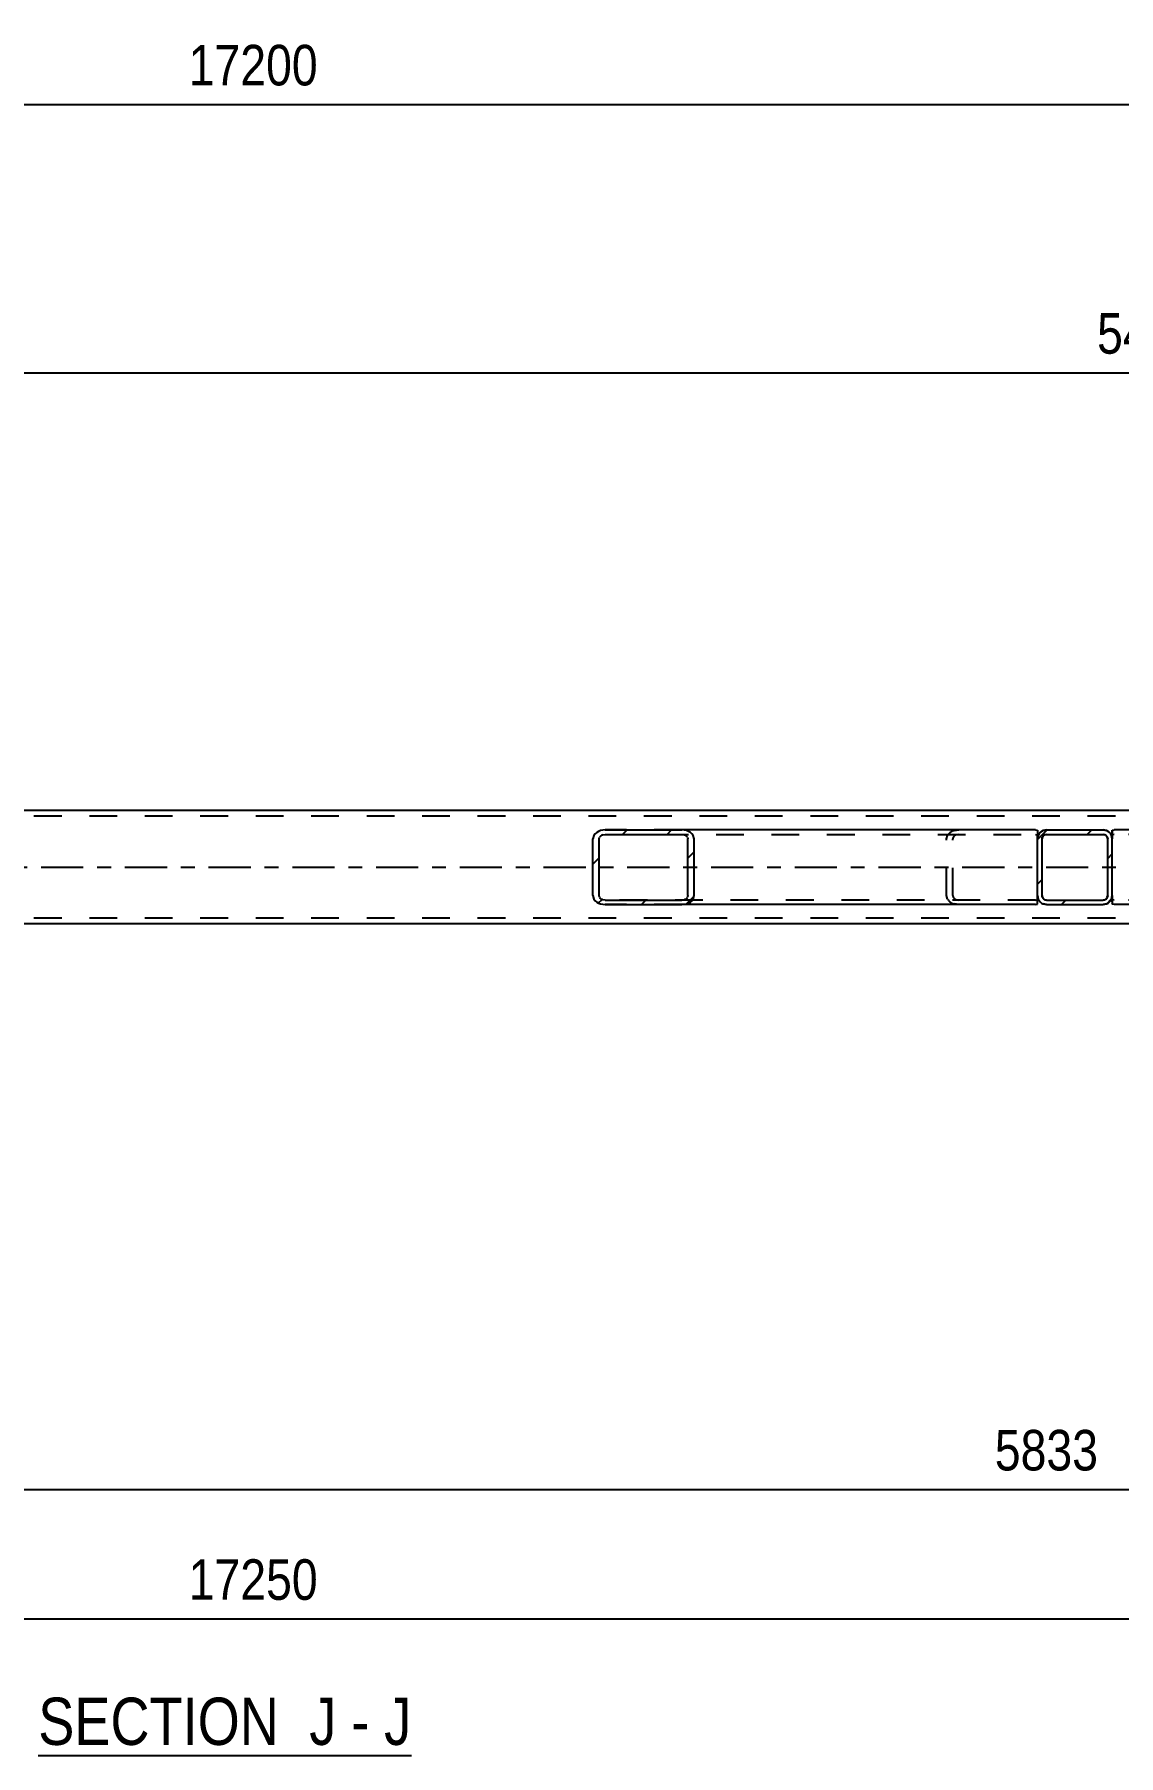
# Model space of a CAD drawing. Header units: millimetres. Extents: x -81 to 760, y -449 to 145.
# Drawn here: x 259 to 335.6, y -305.6 to -184 of the extents above; entities that cross this region are included whole.
import ezdxf

# ---------------------------------------------------------------- set-up
doc = ezdxf.new("R2010")
doc.units = ezdxf.units.MM
doc.linetypes.add('DXK_LINE_DOT2', pattern=[3.9198, 1.9599, -1.9599])
doc.linetypes.add('DXK_LINE_DOT3', pattern=[5.9187, 2.979, -0.9799, 0.9799, -0.9799])
doc.styles.add('Arial Narrow', font='ARIALN.TTF', dxfattribs={"height": 0.2})

# ---------------------------------------------------------------- blocks, each defined once
blk = doc.blocks.new('Unknown-122571161-21 - 1376')
at = {"color": 6, "linetype": 'Continuous'}
blk.add_line((259.27, -305.61), (285.64, -305.61), dxfattribs=at)
at = {"color": 0, "linetype": 'Continuous'}
for points in [[(277.38, -304.86), (277.38, -301.36), (259.27, -301.36), (259.27, -304.86)], [(280.35, -304.86), (280.35, -301.36), (278.43, -301.36), (278.43, -304.86)], [(282.67, -304.86), (282.67, -301.36), (281.4, -301.36), (281.4, -304.86)], [(285.64, -304.86), (285.64, -301.36), (283.72, -301.36), (283.72, -304.86)]]:
    blk.add_wipeout(points, dxfattribs=at)
at = {"color": 7, "linetype": 'Continuous', "style": 'Arial Narrow'}
for s, p in [('SECTION ', (259.27, -304.86)), ('J', (278.43, -304.86)), ('J', (283.72, -304.86)), ('-', (281.4, -304.86))]:
    blk.add_text(s, height=3.34, dxfattribs=at).set_placement(p)
blk = doc.blocks.new('Part-122571161-1408 - 1376')
at = {"linetype": 'Continuous'}
h = blk.add_hatch(dxfattribs=at)
h.set_pattern_fill('', scale=0.7, style=0, pattern_type=0)
h.set_pattern_definition([(45, (305.0924, -245.4517), (-1.57154, 1.57154), [])])
h.paths.add_polyline_path([(304.76, -245.5), (305.09, -245.45), (305.37, -245.31), (305.56, -245.11), (305.63, -244.86), (305.63, -240.86), (305.56, -240.62), (305.37, -240.41), (305.09, -240.27), (304.76, -240.22), (299.34, -240.22), (299.01, -240.27), (298.73, -240.41), (298.54, -240.62), (298.47, -240.86), (298.47, -244.86), (298.54, -245.11), (298.73, -245.31), (299.01, -245.45), (299.34, -245.5)])
h.paths.add_polyline_path([(299.17, -245.16), (299.03, -245.09), (298.94, -244.98), (298.91, -244.86), (298.91, -240.86), (298.94, -240.74), (299.03, -240.63), (299.17, -240.56), (299.34, -240.54), (304.76, -240.54), (304.93, -240.56), (305.07, -240.63), (305.16, -240.74), (305.19, -240.86), (305.19, -244.86), (305.16, -244.98), (305.07, -245.09), (304.93, -245.16), (304.76, -245.18), (299.34, -245.18)])
at = {"color": 2, "linetype": 'Continuous'}
for p, q in [((298.54, -240.62), (298.47, -240.86)), ((299.34, -240.22), (299.01, -240.27)), ((299.17, -240.56), (299.34, -240.54)), ((299.34, -240.22), (304.76, -240.22)), ((299.34, -240.54), (304.76, -240.54)), ((329.76, -240.22), (304.76, -240.22)), ((305.09, -240.27), (304.76, -240.22)), ((304.76, -240.54), (304.93, -240.56)), ((305.63, -240.86), (305.56, -240.62)), ((329.76, -240.22), (329.9, -240.24)), ((329.9, -240.24), (329.9, -240.27)), ((329.9, -240.27), (329.9, -240.41)), ((329.9, -240.41), (329.9, -240.86)), ((298.47, -244.86), (298.47, -240.86)), ((298.91, -240.86), (298.94, -240.74)), ((298.91, -244.86), (298.91, -240.86)), ((305.16, -240.74), (305.19, -240.86)), ((305.19, -244.86), (305.19, -240.86)), ((305.63, -244.86), (305.63, -240.86)), ((298.47, -244.86), (298.54, -245.11)), ((298.94, -244.98), (298.91, -244.86)), ((299.01, -245.45), (299.34, -245.5)), ((299.34, -245.18), (299.17, -245.16)), ((299.34, -245.18), (304.76, -245.18)), ((299.34, -245.5), (304.76, -245.5)), ((304.93, -245.16), (304.76, -245.18)), ((304.76, -245.5), (305.09, -245.45)), ((329.76, -245.5), (304.76, -245.5)), ((305.19, -244.86), (305.16, -244.98)), ((305.56, -245.11), (305.63, -244.86)), ((329.76, -245.5), (329.9, -245.48)), ((329.9, -245.48), (329.9, -244.86))]:
    blk.add_line(p, q, dxfattribs=at)
at = {"color": 7, "linetype": 'DXK_LINE_DOT2'}
for p, q in [((304.76, -240.22), (299.34, -240.22)), ((299.34, -240.54), (329.76, -240.54)), ((323.47, -240.86), (323.54, -240.62)), ((324.01, -240.27), (324.34, -240.22)), ((324.34, -240.54), (324.18, -240.56)), ((329.76, -240.54), (329.9, -240.56)), ((329.9, -240.41), (329.9, -240.56)), ((329.9, -244.86), (329.9, -240.62)), ((323.47, -244.86), (323.47, -240.86)), ((323.94, -240.74), (323.91, -240.86)), ((323.91, -244.86), (323.91, -240.86)), ((329.76, -245.18), (299.34, -245.18)), ((304.76, -245.5), (299.34, -245.5)), ((323.54, -245.11), (323.47, -244.86)), ((323.91, -244.86), (323.94, -244.98)), ((324.34, -245.5), (324.01, -245.45)), ((324.18, -245.16), (324.34, -245.18)), ((329.76, -245.18), (329.9, -245.16))]:
    blk.add_line(p, q, dxfattribs=at)
at = {"color": 2, "linetype": 'Continuous'}
for centre, radius, start, end in [((299.21, -241.04), 0.792, 104.8339, 148.022), ((299.28, -240.95), 0.396, 104.8339, 148.022), ((304.83, -240.95), 0.396, 31.978, 75.1661), ((304.89, -241.04), 0.792, 31.978, 75.1661), ((299.21, -244.69), 0.792, 211.978, 255.1661), ((299.28, -244.77), 0.396, 211.978, 255.1661), ((304.83, -244.77), 0.396, 284.8339, 328.022), ((304.89, -244.69), 0.792, 284.8339, 328.022)]:
    blk.add_arc(centre, radius, start, end, dxfattribs=at)
at = {"color": 7, "linetype": 'DXK_LINE_DOT2'}
for centre, radius, start, end in [((324.21, -241.04), 0.792, 104.8339, 148.022), ((324.28, -240.95), 0.396, 104.8339, 148.022), ((324.21, -244.69), 0.792, 211.978, 255.1661), ((324.28, -244.77), 0.396, 211.978, 255.1661)]:
    blk.add_arc(centre, radius, start, end, dxfattribs=at)
blk = doc.blocks.new('Part-122571161-1412 - 1376')
at = {"linetype": 'Continuous'}
h = blk.add_hatch(dxfattribs=at)
h.set_pattern_fill('', scale=0.7, style=0, pattern_type=0)
h.set_pattern_definition([(45, (366.0669, -245.4517), (-1.57154, 1.57154), [])])
h.paths.add_polyline_path([(365.74, -245.5), (366.07, -245.45), (366.35, -245.31), (366.54, -245.11), (366.6, -244.86), (366.6, -240.86), (366.54, -240.62), (366.35, -240.41), (366.07, -240.27), (365.74, -240.22), (360.32, -240.22), (359.98, -240.27), (359.7, -240.41), (359.51, -240.62), (359.45, -240.86), (359.45, -244.86), (359.51, -245.11), (359.7, -245.31), (359.98, -245.45), (360.32, -245.5)])
h.paths.add_polyline_path([(360.15, -245.16), (360.01, -245.09), (359.91, -244.98), (359.88, -244.86), (359.88, -240.86), (359.91, -240.74), (360.01, -240.63), (360.15, -240.56), (360.32, -240.54), (365.74, -240.54), (365.9, -240.56), (366.04, -240.63), (366.14, -240.74), (366.17, -240.86), (366.17, -244.86), (366.14, -244.98), (366.04, -245.09), (365.9, -245.16), (365.74, -245.18), (360.32, -245.18)])
at = {"color": 2, "linetype": 'Continuous'}
for p, q in [((335.18, -240.24), (335.31, -240.22)), ((335.18, -240.24), (335.18, -240.86)), ((360.32, -240.22), (335.31, -240.22)), ((359.51, -240.62), (359.45, -240.86)), ((360.32, -240.22), (359.98, -240.27)), ((360.15, -240.56), (360.32, -240.54)), ((360.32, -240.22), (365.74, -240.22)), ((360.32, -240.54), (365.74, -240.54)), ((366.07, -240.27), (365.74, -240.22)), ((365.74, -240.54), (365.9, -240.56)), ((366.6, -240.86), (366.54, -240.62)), ((359.45, -244.86), (359.45, -240.86)), ((359.88, -240.86), (359.91, -240.74)), ((359.88, -244.86), (359.88, -240.86)), ((366.14, -240.74), (366.17, -240.86)), ((366.17, -244.86), (366.17, -240.86)), ((366.6, -244.86), (366.6, -240.86)), ((335.18, -244.86), (335.18, -245.31)), ((335.18, -245.31), (335.18, -245.45)), ((335.18, -245.48), (335.18, -245.45)), ((335.31, -245.5), (335.18, -245.48)), ((360.32, -245.5), (335.31, -245.5)), ((359.45, -244.86), (359.51, -245.11)), ((359.91, -244.98), (359.88, -244.86)), ((359.98, -245.45), (360.32, -245.5)), ((360.32, -245.18), (360.15, -245.16)), ((360.32, -245.18), (365.74, -245.18)), ((360.32, -245.5), (365.74, -245.5)), ((365.9, -245.16), (365.74, -245.18)), ((365.74, -245.5), (366.07, -245.45)), ((366.17, -244.86), (366.14, -244.98)), ((366.54, -245.11), (366.6, -244.86))]:
    blk.add_line(p, q, dxfattribs=at)
at = {"color": 7, "linetype": 'DXK_LINE_DOT2'}
for p, q in [((335.18, -240.56), (335.18, -240.24)), ((335.31, -240.54), (335.18, -240.56)), ((365.74, -240.54), (335.31, -240.54)), ((340.73, -240.22), (341.07, -240.27)), ((340.9, -240.56), (340.73, -240.54)), ((341.53, -240.62), (341.6, -240.86)), ((365.74, -240.22), (360.32, -240.22)), ((335.18, -245.31), (335.18, -240.86)), ((341.17, -240.86), (341.13, -240.74)), ((341.17, -244.86), (341.17, -240.86)), ((341.6, -244.86), (341.6, -240.86)), ((335.31, -245.18), (335.18, -245.16)), ((365.74, -245.18), (335.31, -245.18)), ((340.73, -245.18), (340.9, -245.16)), ((341.07, -245.45), (340.73, -245.5)), ((341.13, -244.98), (341.17, -244.86)), ((341.6, -244.86), (341.53, -245.11)), ((365.74, -245.5), (360.32, -245.5))]:
    blk.add_line(p, q, dxfattribs=at)
for centre, radius, start, end in [((340.8, -240.95), 0.396, 31.978, 75.1661), ((340.86, -241.04), 0.792, 31.978, 75.1661), ((340.8, -244.77), 0.396, 284.8339, 328.022), ((340.86, -244.69), 0.792, 284.8339, 328.022)]:
    blk.add_arc(centre, radius, start, end, dxfattribs=at)
at = {"color": 2, "linetype": 'Continuous'}
for centre, radius, start, end in [((360.19, -241.04), 0.792, 104.8339, 148.022), ((360.25, -240.95), 0.396, 104.8339, 148.022), ((365.8, -240.95), 0.396, 31.978, 75.1661), ((365.86, -241.04), 0.792, 31.978, 75.1661), ((360.19, -244.69), 0.792, 211.978, 255.1661), ((360.25, -244.77), 0.396, 211.978, 255.1661), ((365.8, -244.77), 0.396, 284.8339, 328.022), ((365.86, -244.69), 0.792, 284.8339, 328.022)]:
    blk.add_arc(centre, radius, start, end, dxfattribs=at)
blk = doc.blocks.new('Part-122571161-1656 - 1376')
at = {"color": 7, "linetype": 'DXK_LINE_DOT2'}
for p, q in [((574.51, -239.26), (-36.46, -239.26)), ((574.51, -246.46), (-36.46, -246.46))]:
    blk.add_line(p, q, dxfattribs=at)
at = {"color": 2, "linetype": 'Continuous'}
for p, q in [((574.51, -238.86), (-31.66, -238.86)), ((574.51, -246.86), (-31.66, -246.86))]:
    blk.add_line(p, q, dxfattribs=at)
at = {"color": 7, "linetype": 'DXK_LINE_DOT3'}
blk.add_line((-36.46, -242.86), (574.51, -242.86), dxfattribs=at)
blk = doc.blocks.new('Part-122571161-1673 - 1376')
at = {"linetype": 'Continuous'}
h = blk.add_hatch(dxfattribs=at)
h.set_pattern_fill('', scale=0.7, style=0, pattern_type=0)
h.set_pattern_definition([(45, (334.7827, -245.4517), (-1.57154, 1.57154), [])])
h.paths.add_polyline_path([(334.54, -245.5), (334.78, -245.45), (334.99, -245.31), (335.13, -245.11), (335.18, -244.86), (335.18, -240.86), (335.13, -240.62), (334.99, -240.41), (334.78, -240.27), (334.54, -240.22), (330.54, -240.22), (330.29, -240.27), (330.09, -240.41), (329.95, -240.62), (329.9, -240.86), (329.9, -244.86), (329.95, -245.11), (330.09, -245.31), (330.29, -245.45), (330.54, -245.5)])
h.paths.add_polyline_path([(330.42, -245.16), (330.31, -245.09), (330.24, -244.98), (330.22, -244.86), (330.22, -240.86), (330.24, -240.74), (330.31, -240.63), (330.42, -240.56), (330.54, -240.54), (334.54, -240.54), (334.66, -240.56), (334.76, -240.63), (334.83, -240.74), (334.86, -240.86), (334.86, -244.86), (334.83, -244.98), (334.76, -245.09), (334.66, -245.16), (334.54, -245.18), (330.54, -245.18)])
at = {"color": 7, "linetype": 'DXK_LINE_DOT2'}
for p, q in [((329.9, -240.86), (329.95, -240.62)), ((330.29, -240.27), (330.54, -240.22)), ((330.54, -240.54), (330.42, -240.56)), ((330.54, -240.22), (334.54, -240.22)), ((330.54, -240.54), (334.54, -240.54)), ((334.54, -240.22), (334.78, -240.27)), ((334.66, -240.56), (334.54, -240.54)), ((335.13, -240.62), (335.18, -240.86)), ((329.9, -244.86), (329.9, -240.86)), ((330.24, -240.74), (330.22, -240.86)), ((330.22, -244.86), (330.22, -240.86)), ((334.86, -240.86), (334.83, -240.74)), ((334.86, -244.86), (334.86, -240.86)), ((335.18, -244.86), (335.18, -240.86)), ((329.95, -245.11), (329.9, -244.86)), ((330.22, -244.86), (330.24, -244.98)), ((330.54, -245.5), (330.29, -245.45)), ((330.42, -245.16), (330.54, -245.18)), ((330.54, -245.18), (334.54, -245.18)), ((330.54, -245.5), (334.54, -245.5)), ((334.54, -245.18), (334.66, -245.16)), ((334.78, -245.45), (334.54, -245.5)), ((334.83, -244.98), (334.86, -244.86)), ((335.18, -244.86), (335.13, -245.11))]:
    blk.add_line(p, q, dxfattribs=at)
at = {"color": 2, "linetype": 'Continuous'}
for p, q in [((329.95, -240.62), (329.9, -240.86)), ((330.54, -240.22), (330.29, -240.27)), ((330.42, -240.56), (330.54, -240.54)), ((330.54, -240.22), (334.54, -240.22)), ((330.54, -240.54), (334.54, -240.54)), ((334.78, -240.27), (334.54, -240.22)), ((334.54, -240.54), (334.66, -240.56)), ((335.18, -240.86), (335.13, -240.62)), ((329.9, -244.86), (329.9, -240.86)), ((330.22, -240.86), (330.24, -240.74)), ((330.22, -244.86), (330.22, -240.86)), ((334.83, -240.74), (334.86, -240.86)), ((334.86, -244.86), (334.86, -240.86)), ((335.18, -244.86), (335.18, -240.86)), ((329.9, -244.86), (329.95, -245.11)), ((330.24, -244.98), (330.22, -244.86)), ((330.29, -245.45), (330.54, -245.5)), ((330.54, -245.18), (330.42, -245.16)), ((330.54, -245.18), (334.54, -245.18)), ((330.54, -245.5), (334.54, -245.5)), ((334.66, -245.16), (334.54, -245.18)), ((334.54, -245.5), (334.78, -245.45)), ((334.86, -244.86), (334.83, -244.98)), ((335.13, -245.11), (335.18, -244.86))]:
    blk.add_line(p, q, dxfattribs=at)
at = {"color": 7, "linetype": 'DXK_LINE_DOT2'}
for centre, radius, start, end in [((330.54, -240.86), 0.64, 112.5, 157.5), ((330.54, -240.86), 0.32, 112.5, 157.5), ((334.54, -240.86), 0.32, 22.5, 67.5), ((334.54, -240.86), 0.64, 22.5, 67.5), ((330.54, -244.86), 0.64, 202.5, 247.5), ((330.54, -244.86), 0.32, 202.5, 247.5), ((334.54, -244.86), 0.32, 292.5, 337.5), ((334.54, -244.86), 0.64, 292.5, 337.5)]:
    blk.add_arc(centre, radius, start, end, dxfattribs=at)
at = {"color": 2, "linetype": 'Continuous'}
for centre, radius, start, end in [((330.54, -240.86), 0.64, 112.5, 157.5), ((330.54, -240.86), 0.32, 112.5, 157.5), ((334.54, -240.86), 0.32, 22.5, 67.5), ((334.54, -240.86), 0.64, 22.5, 67.5), ((330.54, -244.86), 0.64, 202.5, 247.5), ((330.54, -244.86), 0.32, 202.5, 247.5), ((334.54, -244.86), 0.32, 292.5, 337.5), ((334.54, -244.86), 0.64, 292.5, 337.5)]:
    blk.add_arc(centre, radius, start, end, dxfattribs=at)
blk = doc.blocks.new('StraightDimension-122571161-2040 - 1376')
at = {"color": 7, "linetype": 'Continuous'}
blk.add_line((-36.46, -188.98), (585.41, -188.98), dxfattribs=at)
at = {"color": 0}
blk.add_wipeout([(279.64, -188.23), (279.64, -184.03), (269.3, -184.03), (269.3, -188.23)], dxfattribs=at)
at = {"color": 3, "style": 'Arial Narrow'}
blk.add_text('17200', height=2.863, dxfattribs=at).set_placement((269.9, -187.63))
blk = doc.blocks.new('StraightDimension-122571161-1828 - 1376')
at = {"color": 7, "linetype": 'Continuous'}
blk.add_line((228.32, -207.93), (447.2, -207.93), dxfattribs=at)
at = {"color": 0}
blk.add_wipeout([(342.02, -207.18), (342.02, -202.98), (333.51, -202.98), (333.51, -207.18)], dxfattribs=at)
at = {"color": 3, "style": 'Arial Narrow'}
blk.add_text('5472', height=2.863, dxfattribs=at).set_placement((334.11, -206.58))
blk = doc.blocks.new('StraightDimension-122571161-2012 - 1376')
at = {"color": 7, "linetype": 'Continuous'}
blk.add_line((-37.46, -295.96), (586.41, -295.96), dxfattribs=at)
at = {"color": 0}
blk.add_wipeout([(279.64, -295.21), (279.64, -291.01), (269.3, -291.01), (269.3, -295.21)], dxfattribs=at)
at = {"color": 3, "style": 'Arial Narrow'}
blk.add_text('17250', height=2.863, dxfattribs=at).set_placement((269.9, -294.61))
blk = doc.blocks.new('StraightDimension-122571161-2098 - 1376')
at = {"color": 7, "linetype": 'Continuous'}
blk.add_line((213.87, -286.82), (447.2, -286.82), dxfattribs=at)
at = {"color": 0}
blk.add_wipeout([(334.79, -286.07), (334.79, -281.87), (326.28, -281.87), (326.28, -286.07)], dxfattribs=at)
at = {"color": 3, "style": 'Arial Narrow'}
blk.add_text('5833', height=2.863, dxfattribs=at).set_placement((326.88, -285.47))

msp = doc.modelspace()

# ---------------------------------------------------------------- block references
for name in ['StraightDimension-122571161-2040 - 1376', 'Part-122571161-1656 - 1376', 'Part-122571161-1408 - 1376', 'Part-122571161-1673 - 1376', 'Part-122571161-1412 - 1376', 'StraightDimension-122571161-2012 - 1376', 'Unknown-122571161-21 - 1376']:
    msp.add_blockref(name, (0, 0))

# ---------------------------------------------------------------- next in the draw order: block references
for name in ['StraightDimension-122571161-1828 - 1376', 'StraightDimension-122571161-2098 - 1376']:
    msp.add_blockref(name, (0, 0))

doc.saveas('drawing.dxf')
